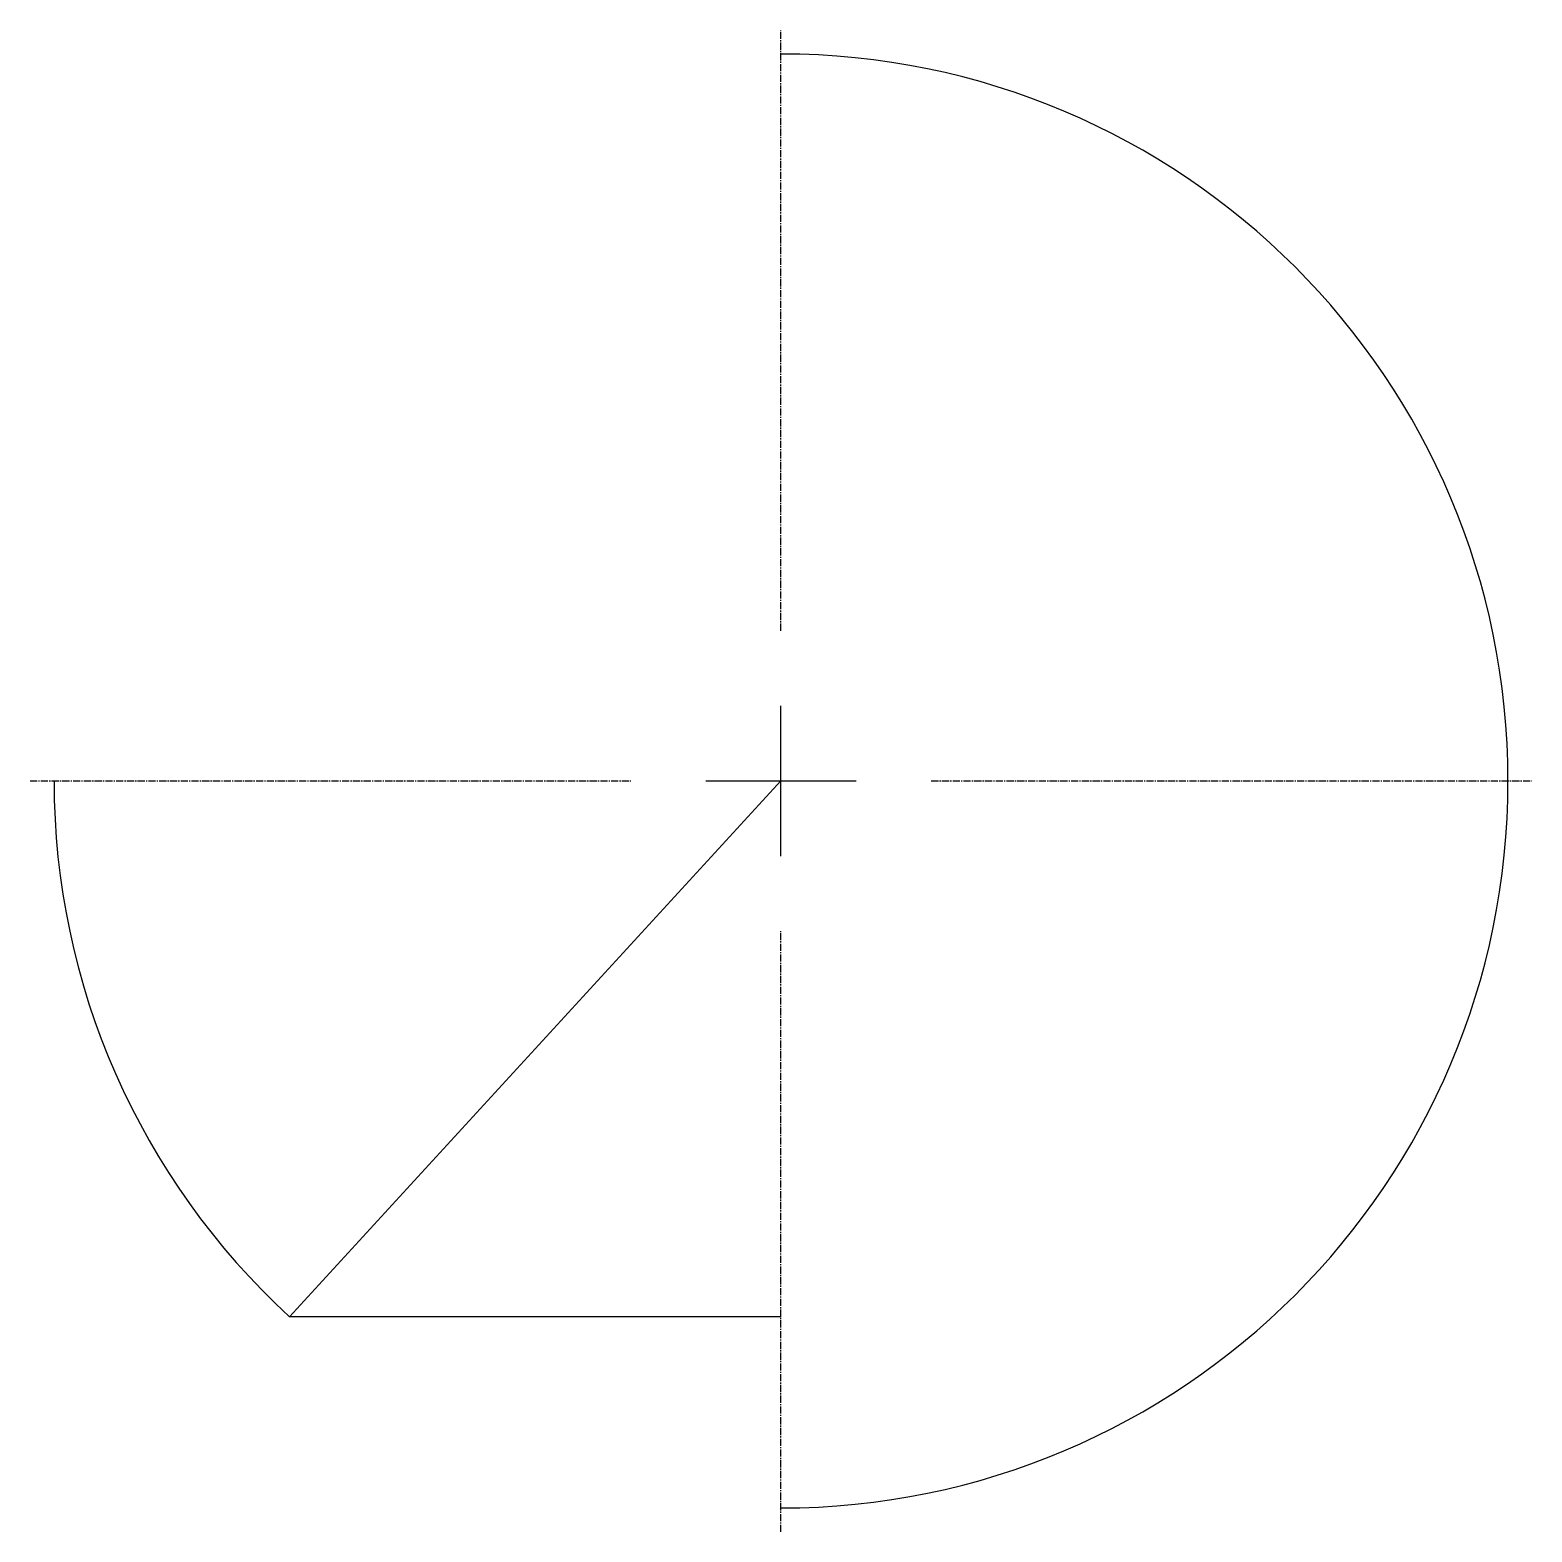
# Model space of a CAD drawing. Header units: millimetres. Extents: x 1251 to 7763, y 8 to 3563.
# Drawn here: x 4623 to 7763, y 8 to 3148 of the extents above; entities that cross this region are included whole.
import ezdxf

# ---------------------------------------------------------------- set-up
doc = ezdxf.new("R2010")
doc.units = ezdxf.units.MM
doc.header["$LTSCALE"] = 20
doc.header["$MEASUREMENT"] = 0
doc.linetypes.add('CENTER2', pattern=[1.125, 0.75, -0.125, 0.125, -0.125])

# ---------------------------------------------------------------- blocks, each defined once
blk = doc.blocks.new('*U10')
at = {"color": 0, "linetype": 'CENTER2', "transparency": 16777216}
for p, q in [((0, 314), (0, 1570.12)), ((-1570.12, 0), (-314, 0)), ((314, 0), (1570.12, 0)), ((0, -1570.12), (0, -314))]:
    blk.add_line(p, q, dxfattribs=at)
at = {"color": 0, "linetype": 'Continuous', "transparency": 16777216}
for p, q in [((0, -157), (0, 157)), ((-157, 0), (157, 0))]:
    blk.add_line(p, q, dxfattribs=at)

msp = doc.modelspace()

# ---------------------------------------------------------------- linework, layer by layer
for p, q in [((5165.512, 458.289), (6193.131, 1578.289)), ((6193.131, 458.289), (5165.512, 458.289))]:
    msp.add_line(p, q)
for start, end in [(270, 90), (180, 227.463102)]:
    msp.add_arc((6193.131, 1578.289), 1520, start, end)

# ---------------------------------------------------------------- block references
at = {"linetype": 'CENTER2'}
msp.add_blockref('*U10', (6193.131, 1578.289), dxfattribs=at)

doc.saveas('drawing.dxf')
